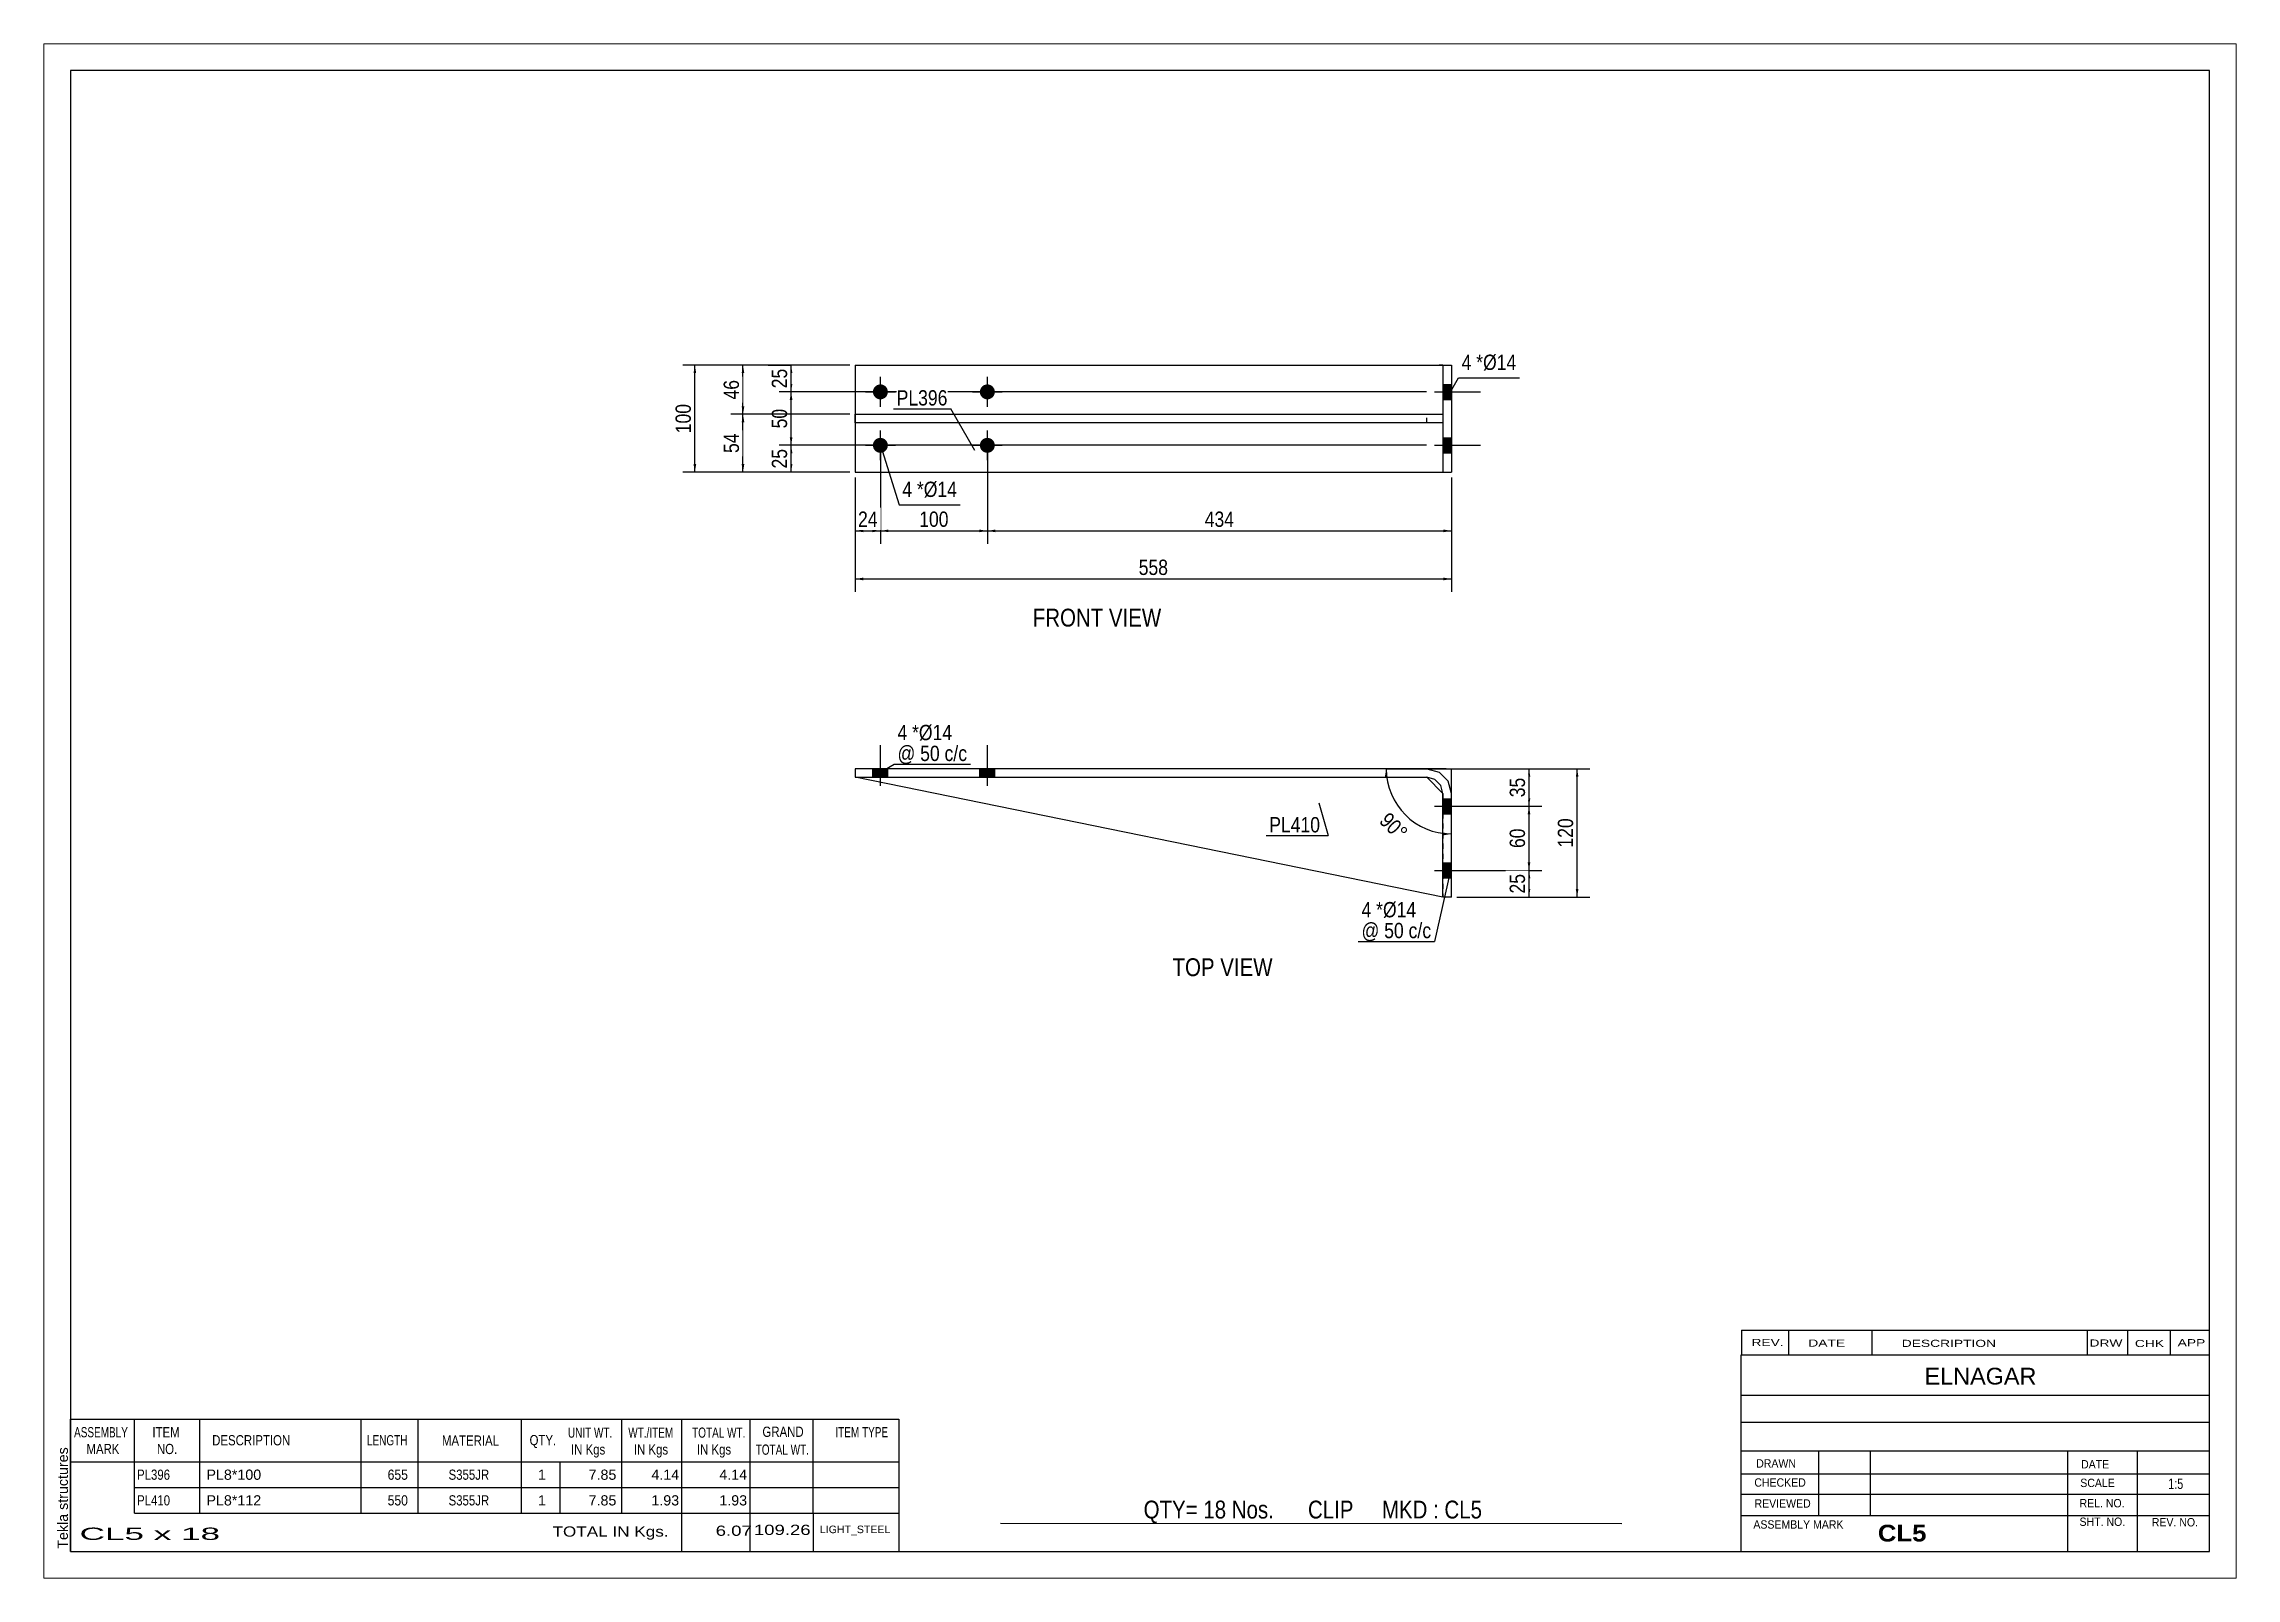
# Paper-space layout 'Layout1' of a CAD drawing. Header units: millimetres. Extents: x 0 to 410, y 0 to 287.
# The model-space entities are those that its viewports show. They can reach past a viewport. Long polylines and large blocks are cut down to what shows.
import ezdxf

# ---------------------------------------------------------------- set-up
doc = ezdxf.new("R2010")
doc.units = ezdxf.units.MM
doc.linetypes.add('DXK_LINE_DOT1', pattern=[1.8814, 0.9407, -0.9407])
doc.layers.add('Viewport layer', color=7, linetype='Continuous', plot=False)
doc.styles.add('Arial', font='ARIAL.TTF', dxfattribs={"height": 0.2})
doc.styles.add('Arial Bold', font='ARIALBD.TTF', dxfattribs={"height": 0.2})
doc.styles.add('Arial Narrow', font='ARIALN.TTF', dxfattribs={"height": 0.2})

# ---------------------------------------------------------------- blocks, each defined once
blk = doc.blocks.new('Unknown-627397231-1552')
at = {"color": 5, "linetype": 'Continuous'}
for p, q in [((405, 282), (5, 282)), ((5, 282), (5, 5)), ((405, 5), (405, 282)), ((5, 5), (405, 5))]:
    blk.add_line(p, q, dxfattribs=at)
at = {"color": 174, "linetype": 'Continuous', "style": 'Arial'}
blk.add_text('Tekla structures', height=1.9102, rotation=90, dxfattribs=at).set_placement((4.5, 5.5))
blk = doc.blocks.new('Unknown-627397231-11 - 1218')
at = {"color": 0, "linetype": 'Continuous'}
blk.add_wipeout([(209.02, 178), (209.02, 181.5), (184.95, 181.5), (184.95, 178)], dxfattribs=at)
at = {"color": 96, "linetype": 'Continuous', "style": 'Arial Narrow'}
blk.add_text('FRONT VIEW', height=3.34, dxfattribs=at).set_placement((184.95, 178))
blk = doc.blocks.new('Unknown-627397231-12 - 1240')
at = {"color": 0, "linetype": 'Continuous'}
blk.add_wipeout([(229.82, 112.61), (229.82, 116.11), (211.08, 116.11), (211.08, 112.61)], dxfattribs=at)
at = {"color": 96, "linetype": 'Continuous', "style": 'Arial Narrow'}
blk.add_text('TOP VIEW', height=3.34, dxfattribs=at).set_placement((211.08, 112.61))
blk = doc.blocks.new('Part-627397231-1234 - 1218')
at = {"color": 2, "linetype": 'Continuous'}
for p, q in [((151.75, 216.1), (151.75, 217.7)), ((151.75, 217.7), (261.65, 217.7)), ((261.65, 217.7), (261.65, 216.1)), ((261.65, 216.1), (151.75, 216.1))]:
    blk.add_line(p, q, dxfattribs=at)
at = {"color": 7, "linetype": 'DXK_LINE_DOT1'}
blk.add_line((258.65, 216.1), (258.65, 217.7), dxfattribs=at)
blk = doc.blocks.new('Part-627397231-1235 - 1218')
at = {"color": 2, "linetype": 'Continuous'}
for p, q in [((151.75, 226.9), (151.75, 206.9)), ((151.75, 226.9), (258.65, 226.9)), ((258.65, 226.9), (261.65, 226.9)), ((261.65, 226.9), (261.65, 206.9)), ((261.65, 226.9), (263.25, 226.9)), ((263.25, 226.9), (263.25, 206.9)), ((151.75, 206.9), (263.25, 206.9))]:
    blk.add_line(p, q, dxfattribs=at)
at = {"color": 7, "linetype": 'DXK_LINE_DOT1'}
blk.add_line((261.65, 226.9), (260.95, 226.9), dxfattribs=at)
blk = doc.blocks.new('Bolt-627397231-1236 - 1218')
at = {"linetype": 'Continuous'}
for points in [[(156.45, 223.3, -1), (156.45, 220.5, -1)], [(176.45, 223.3, -1), (176.45, 220.5, -1)], [(156.45, 213.3, -1), (156.45, 210.5, -1)], [(176.45, 213.3, -1), (176.45, 210.5, -1)]]:
    blk.add_hatch(color=3, dxfattribs=at).paths.add_polyline_path(points)
at = {"color": 3, "linetype": 'Continuous'}
for p, q in [((153.65, 221.9), (159.25, 221.9)), ((156.45, 219.1), (156.45, 224.7)), ((173.65, 221.9), (179.25, 221.9)), ((176.45, 219.1), (176.45, 224.7)), ((156.45, 209.1), (156.45, 214.7)), ((176.45, 209.1), (176.45, 214.7)), ((153.65, 211.9), (159.25, 211.9)), ((173.65, 211.9), (179.25, 211.9))]:
    blk.add_line(p, q, dxfattribs=at)
blk = doc.blocks.new('Bolt-627397231-1237 - 1218')
at = {"linetype": 'Continuous'}
for points in [[(261.65, 223.3), (261.65, 220.5), (263.25, 220.5), (263.25, 223.3)], [(261.65, 223.3), (261.65, 220.5), (263.25, 220.5), (263.25, 223.3)], [(261.65, 213.3), (261.65, 210.5), (263.25, 210.5), (263.25, 213.3)], [(261.65, 213.3), (261.65, 210.5), (263.25, 210.5), (263.25, 213.3)]]:
    blk.add_hatch(color=3, dxfattribs=at).paths.add_polyline_path(points)
at = {"color": 3, "linetype": 'Continuous'}
for p, q in [((260.05, 221.9), (268.65, 221.9)), ((260.05, 221.9), (268.65, 221.9)), ((261.65, 223.3), (263.25, 223.3)), ((261.65, 223.3), (263.25, 223.3)), ((261.65, 220.5), (263.25, 220.5)), ((261.65, 220.5), (263.25, 220.5)), ((261.65, 213.3), (263.25, 213.3)), ((261.65, 213.3), (263.25, 213.3)), ((260.05, 211.9), (268.65, 211.9)), ((260.05, 211.9), (268.65, 211.9)), ((261.65, 210.5), (263.25, 210.5)), ((261.65, 210.5), (263.25, 210.5))]:
    blk.add_line(p, q, dxfattribs=at)
blk = doc.blocks.new('Part-627397231-1241 - 1240')
at = {"color": 2, "linetype": 'Continuous'}
for p, q in [((261.65, 127.4), (151.75, 149.8)), ((258.65, 149.8), (261.65, 146.8))]:
    blk.add_line(p, q, dxfattribs=at)
at = {"color": 7, "linetype": 'DXK_LINE_DOT1'}
for p, q in [((151.75, 149.8), (258.65, 149.8)), ((261.65, 146.8), (261.65, 127.4))]:
    blk.add_line(p, q, dxfattribs=at)
blk = doc.blocks.new('Part-627397231-1242 - 1240')
at = {"color": 2, "linetype": 'Continuous'}
for p, q in [((258.65, 151.4), (151.75, 151.4)), ((151.75, 151.4), (151.75, 149.8)), ((151.75, 149.8), (258.65, 149.8)), ((258.65, 151.4), (260.95, 150.79)), ((260.15, 149.4), (258.65, 149.8)), ((261.25, 148.3), (260.15, 149.4)), ((260.95, 150.79), (262.63, 149.1)), ((261.65, 146.8), (261.25, 148.3)), ((263.25, 146.8), (262.63, 149.1)), ((261.65, 127.4), (261.65, 146.8)), ((263.25, 127.4), (263.25, 146.8)), ((263.25, 127.4), (261.65, 127.4))]:
    blk.add_line(p, q, dxfattribs=at)
blk = doc.blocks.new('Bolt-627397231-1243 - 1240')
at = {"linetype": 'Continuous'}
for points in [[(157.85, 151.4), (155.05, 151.4), (155.05, 149.8), (157.85, 149.8)], [(157.85, 151.4), (155.05, 151.4), (155.05, 149.8), (157.85, 149.8)], [(177.85, 151.4), (175.05, 151.4), (175.05, 149.8), (177.85, 149.8)], [(177.85, 151.4), (175.05, 151.4), (175.05, 149.8), (177.85, 149.8)]]:
    blk.add_hatch(color=3, dxfattribs=at).paths.add_polyline_path(points)
at = {"color": 3, "linetype": 'Continuous'}
for p, q in [((156.45, 148.2), (156.45, 155.8)), ((156.45, 148.2), (156.45, 155.8)), ((176.45, 148.2), (176.45, 155.8)), ((176.45, 148.2), (176.45, 155.8)), ((155.05, 149.8), (155.05, 151.4)), ((155.05, 149.8), (155.05, 151.4)), ((157.85, 149.8), (157.85, 151.4)), ((157.85, 149.8), (157.85, 151.4)), ((175.05, 149.8), (175.05, 151.4)), ((175.05, 149.8), (175.05, 151.4)), ((177.85, 149.8), (177.85, 151.4)), ((177.85, 149.8), (177.85, 151.4))]:
    blk.add_line(p, q, dxfattribs=at)
blk = doc.blocks.new('Bolt-627397231-1244 - 1240')
at = {"linetype": 'Continuous'}
for points in [[(263.25, 143), (263.25, 145.8), (261.65, 145.8), (261.65, 143)], [(263.25, 143), (263.25, 145.8), (261.65, 145.8), (261.65, 143)], [(263.25, 131), (263.25, 133.8), (261.65, 133.8), (261.65, 131)], [(263.25, 131), (263.25, 133.8), (261.65, 133.8), (261.65, 131)]]:
    blk.add_hatch(color=3, dxfattribs=at).paths.add_polyline_path(points)
at = {"color": 3, "linetype": 'Continuous'}
for p, q in [((260.05, 144.4), (268.65, 144.4)), ((260.05, 144.4), (268.65, 144.4)), ((261.65, 145.8), (263.25, 145.8)), ((261.65, 145.8), (263.25, 145.8)), ((261.65, 143), (263.25, 143)), ((261.65, 143), (263.25, 143)), ((260.05, 132.4), (268.65, 132.4)), ((260.05, 132.4), (268.65, 132.4)), ((261.65, 133.8), (263.25, 133.8)), ((261.65, 133.8), (263.25, 133.8)), ((261.65, 131), (263.25, 131)), ((261.65, 131), (263.25, 131))]:
    blk.add_line(p, q, dxfattribs=at)
blk = doc.blocks.new('StraightDimension-627397231-1249 - 1218')
at = {"linetype": 'Continuous'}
for points in [[(139.5, 225.4), (139.75, 226.9), (140, 225.4)], [(140, 223.4), (139.75, 221.9), (139.5, 223.4)]]:
    blk.add_hatch(color=7, dxfattribs=at).paths.add_polyline_path(points)
at = {"color": 7, "linetype": 'Continuous'}
for p, q in [((150.75, 226.9), (137.5, 226.9)), ((139.75, 221.9), (139.75, 226.9)), ((258.55, 221.9), (137.5, 221.9))]:
    blk.add_line(p, q, dxfattribs=at)
at = {"color": 0}
blk.add_wipeout([(139.6, 226.83), (135.4, 226.83), (135.4, 221.97), (139.6, 221.97)], dxfattribs=at)
at = {"color": 3, "style": 'Arial Narrow'}
blk.add_text('25', height=2.863, rotation=90.0002, dxfattribs=at).set_placement((139, 222.57))
blk = doc.blocks.new('StraightDimension-627397231-1250 - 1218')
at = {"linetype": 'Continuous'}
for points in [[(139.5, 220.4), (139.75, 221.9), (140, 220.4)], [(140, 213.4), (139.75, 211.9), (139.5, 213.4)]]:
    blk.add_hatch(color=7, dxfattribs=at).paths.add_polyline_path(points)
at = {"color": 7, "linetype": 'Continuous'}
for p, q in [((258.55, 221.9), (137.5, 221.9)), ((139.75, 211.9), (139.75, 221.9)), ((258.55, 211.9), (137.5, 211.9))]:
    blk.add_line(p, q, dxfattribs=at)
at = {"color": 0}
blk.add_wipeout([(139.6, 219.33), (135.4, 219.33), (135.4, 214.47), (139.6, 214.47)], dxfattribs=at)
at = {"color": 3, "style": 'Arial Narrow'}
blk.add_text('50', height=2.863, rotation=90.0002, dxfattribs=at).set_placement((139, 215.07))
blk = doc.blocks.new('StraightDimension-627397231-1251 - 1218')
at = {"linetype": 'Continuous'}
for points in [[(139.5, 210.4), (139.75, 211.9), (140, 210.4)], [(140, 208.4), (139.75, 206.9), (139.5, 208.4)]]:
    blk.add_hatch(color=7, dxfattribs=at).paths.add_polyline_path(points)
at = {"color": 7, "linetype": 'Continuous'}
for p, q in [((258.55, 211.9), (137.5, 211.9)), ((139.75, 206.9), (139.75, 211.9)), ((150.75, 206.9), (137.5, 206.9))]:
    blk.add_line(p, q, dxfattribs=at)
at = {"color": 0}
blk.add_wipeout([(139.6, 211.83), (135.4, 211.83), (135.4, 206.97), (139.6, 206.97)], dxfattribs=at)
at = {"color": 3, "style": 'Arial Narrow'}
blk.add_text('25', height=2.863, rotation=90.0002, dxfattribs=at).set_placement((139, 207.57))
blk = doc.blocks.new('StraightDimension-627397231-1264 - 1218')
at = {"linetype": 'Continuous'}
for points in [[(130.5, 225.4), (130.75, 226.9), (131, 225.4)], [(131, 219.2), (130.75, 217.7), (130.5, 219.2)]]:
    blk.add_hatch(color=7, dxfattribs=at).paths.add_polyline_path(points)
at = {"color": 7, "linetype": 'Continuous'}
for p, q in [((150.75, 226.9), (128.5, 226.9)), ((130.75, 217.7), (130.75, 226.9)), ((150.75, 217.7), (128.5, 217.7))]:
    blk.add_line(p, q, dxfattribs=at)
at = {"color": 0}
blk.add_wipeout([(130.6, 224.73), (126.4, 224.73), (126.4, 219.87), (130.6, 219.87)], dxfattribs=at)
at = {"color": 3, "style": 'Arial Narrow'}
blk.add_text('46', height=2.863, rotation=90.0002, dxfattribs=at).set_placement((130, 220.47))
blk = doc.blocks.new('StraightDimension-627397231-1265 - 1218')
at = {"linetype": 'Continuous'}
for points in [[(130.5, 216.2), (130.75, 217.7), (131, 216.2)], [(131, 208.4), (130.75, 206.9), (130.5, 208.4)]]:
    blk.add_hatch(color=7, dxfattribs=at).paths.add_polyline_path(points)
at = {"color": 7, "linetype": 'Continuous'}
for p, q in [((150.75, 217.7), (128.5, 217.7)), ((130.75, 206.9), (130.75, 217.7)), ((150.75, 206.9), (128.5, 206.9))]:
    blk.add_line(p, q, dxfattribs=at)
at = {"color": 0}
blk.add_wipeout([(130.6, 214.73), (126.4, 214.73), (126.4, 209.87), (130.6, 209.87)], dxfattribs=at)
at = {"color": 3, "style": 'Arial Narrow'}
blk.add_text('54', height=2.863, rotation=90.0002, dxfattribs=at).set_placement((130, 210.47))
blk = doc.blocks.new('StraightDimension-627397231-1272 - 1218')
at = {"linetype": 'Continuous'}
for points in [[(121.5, 225.4), (121.75, 226.9), (122, 225.4)], [(122, 208.4), (121.75, 206.9), (121.5, 208.4)]]:
    blk.add_hatch(color=7, dxfattribs=at).paths.add_polyline_path(points)
at = {"color": 7, "linetype": 'Continuous'}
for p, q in [((150.75, 226.9), (119.5, 226.9)), ((121.75, 206.9), (121.75, 226.9)), ((150.75, 206.9), (119.5, 206.9))]:
    blk.add_line(p, q, dxfattribs=at)
at = {"color": 0}
blk.add_wipeout([(121.6, 220.24), (117.4, 220.24), (117.4, 213.56), (121.6, 213.56)], dxfattribs=at)
at = {"color": 3, "style": 'Arial Narrow'}
blk.add_text('100', height=2.863, rotation=90.0002, dxfattribs=at).set_placement((121, 214.16))
blk = doc.blocks.new('StraightDimension-627397231-1276 - 1218')
at = {"linetype": 'Continuous'}
for points in [[(177.95, 195.65), (176.45, 195.9), (177.95, 196.15)], [(261.75, 196.15), (263.25, 195.9), (261.75, 195.65)]]:
    blk.add_hatch(color=7, dxfattribs=at).paths.add_polyline_path(points)
at = {"color": 7, "linetype": 'Continuous'}
for p, q in [((176.45, 210.9), (176.45, 193.5)), ((263.25, 205.9), (263.25, 193.5)), ((176.45, 195.9), (263.25, 195.9))]:
    blk.add_line(p, q, dxfattribs=at)
at = {"color": 0}
blk.add_wipeout([(223.19, 196.05), (223.19, 200.25), (216.51, 200.25), (216.51, 196.05)], dxfattribs=at)
at = {"color": 3, "style": 'Arial Narrow'}
blk.add_text('434', height=2.863, dxfattribs=at).set_placement((217.11, 196.65))
blk = doc.blocks.new('StraightDimension-627397231-1277 - 1218')
at = {"linetype": 'Continuous'}
for points in [[(157.95, 195.65), (156.45, 195.9), (157.95, 196.15)], [(174.95, 196.15), (176.45, 195.9), (174.95, 195.65)]]:
    blk.add_hatch(color=7, dxfattribs=at).paths.add_polyline_path(points)
at = {"color": 7, "linetype": 'Continuous'}
for p, q in [((156.45, 210.9), (156.45, 193.5)), ((176.45, 210.9), (176.45, 193.5)), ((156.45, 195.9), (176.45, 195.9))]:
    blk.add_line(p, q, dxfattribs=at)
at = {"color": 0}
blk.add_wipeout([(169.79, 196.05), (169.79, 200.25), (163.11, 200.25), (163.11, 196.05)], dxfattribs=at)
at = {"color": 3, "style": 'Arial Narrow'}
blk.add_text('100', height=2.863, dxfattribs=at).set_placement((163.71, 196.65))
blk = doc.blocks.new('StraightDimension-627397231-1278 - 1218')
at = {"linetype": 'Continuous'}
for points in [[(153.25, 195.65), (151.75, 195.9), (153.25, 196.15)], [(154.95, 196.15), (156.45, 195.9), (154.95, 195.65)]]:
    blk.add_hatch(color=7, dxfattribs=at).paths.add_polyline_path(points)
at = {"color": 7, "linetype": 'Continuous'}
for p, q in [((156.45, 210.9), (156.45, 193.5)), ((151.75, 205.9), (151.75, 193.5)), ((151.75, 195.9), (156.45, 195.9))]:
    blk.add_line(p, q, dxfattribs=at)
at = {"color": 0}
blk.add_wipeout([(156.53, 196.05), (156.53, 200.25), (151.67, 200.25), (151.67, 196.05)], dxfattribs=at)
at = {"color": 3, "style": 'Arial Narrow'}
blk.add_text('24', height=2.863, dxfattribs=at).set_placement((152.27, 196.65))
blk = doc.blocks.new('StraightDimension-627397231-1288 - 1218')
at = {"linetype": 'Continuous'}
for points in [[(153.25, 186.65), (151.75, 186.9), (153.25, 187.15)], [(261.75, 187.15), (263.25, 186.9), (261.75, 186.65)]]:
    blk.add_hatch(color=7, dxfattribs=at).paths.add_polyline_path(points)
at = {"color": 7, "linetype": 'Continuous'}
for p, q in [((151.75, 205.9), (151.75, 184.5)), ((263.25, 205.9), (263.25, 184.5)), ((151.75, 186.9), (263.25, 186.9))]:
    blk.add_line(p, q, dxfattribs=at)
at = {"color": 0}
blk.add_wipeout([(210.84, 187.05), (210.84, 191.25), (204.16, 191.25), (204.16, 187.05)], dxfattribs=at)
at = {"color": 3, "style": 'Arial Narrow'}
blk.add_text('558', height=2.863, dxfattribs=at).set_placement((204.76, 187.65))
blk = doc.blocks.new('AngleDimension-627397231-1582 - 1240')
at = {"linetype": 'Continuous'}
for points in [[(250.8, 149.9), (251.05, 151.4), (251.3, 149.9)], [(261.75, 139.45), (263.25, 139.2), (261.75, 138.95)]]:
    blk.add_hatch(color=7, dxfattribs=at).paths.add_polyline_path(points)
at = {"color": 7, "linetype": 'Continuous'}
for p, q in [((262.25, 151.4), (251.05, 151.4)), ((251.05, 151.4), (263.25, 151.4)), ((263.25, 139.2), (263.25, 151.4))]:
    blk.add_line(p, q, dxfattribs=at)
blk.add_arc((263.25, 151.4), 12.2, 180, 270, dxfattribs=at)
at = {"color": 0}
blk.add_wipeout([(253.3, 136.89), (256.27, 139.86), (251.7, 144.42), (248.73, 141.45)], dxfattribs=at)
at = {"color": 3, "style": 'Arial Narrow'}
blk.add_text('90°', height=2.863, rotation=-45.0001, dxfattribs=at).set_placement((249.58, 141.45))
blk = doc.blocks.new('StraightDimension-627397231-1292 - 1240')
at = {"linetype": 'Continuous'}
for points in [[(277.5, 149.9), (277.75, 151.4), (278, 149.9)], [(278, 145.9), (277.75, 144.4), (277.5, 145.9)]]:
    blk.add_hatch(color=7, dxfattribs=at).paths.add_polyline_path(points)
at = {"color": 7, "linetype": 'Continuous'}
for p, q in [((259.65, 151.4), (280.15, 151.4)), ((277.75, 144.4), (277.75, 151.4)), ((267.55, 144.4), (280.15, 144.4))]:
    blk.add_line(p, q, dxfattribs=at)
at = {"color": 0}
blk.add_wipeout([(277.6, 150.33), (273.4, 150.33), (273.4, 145.47), (277.6, 145.47)], dxfattribs=at)
at = {"color": 3, "style": 'Arial Narrow'}
blk.add_text('35', height=2.863, rotation=90.0002, dxfattribs=at).set_placement((277, 146.07))
blk = doc.blocks.new('StraightDimension-627397231-1293 - 1240')
at = {"linetype": 'Continuous'}
for points in [[(277.5, 142.9), (277.75, 144.4), (278, 142.9)], [(278, 133.9), (277.75, 132.4), (277.5, 133.9)]]:
    blk.add_hatch(color=7, dxfattribs=at).paths.add_polyline_path(points)
at = {"color": 7, "linetype": 'Continuous'}
for p, q in [((267.55, 144.4), (280.15, 144.4)), ((277.75, 132.4), (277.75, 144.4)), ((267.55, 132.4), (280.15, 132.4))]:
    blk.add_line(p, q, dxfattribs=at)
at = {"color": 0}
blk.add_wipeout([(277.6, 140.83), (273.4, 140.83), (273.4, 135.97), (277.6, 135.97)], dxfattribs=at)
at = {"color": 3, "style": 'Arial Narrow'}
blk.add_text('60', height=2.863, rotation=90.0002, dxfattribs=at).set_placement((277, 136.57))
blk = doc.blocks.new('StraightDimension-627397231-1294 - 1240')
at = {"linetype": 'Continuous'}
for points in [[(277.5, 130.9), (277.75, 132.4), (278, 130.9)], [(278, 128.9), (277.75, 127.4), (277.5, 128.9)]]:
    blk.add_hatch(color=7, dxfattribs=at).paths.add_polyline_path(points)
at = {"color": 7, "linetype": 'Continuous'}
for p, q in [((267.55, 132.4), (280.15, 132.4)), ((277.75, 127.4), (277.75, 132.4)), ((264.25, 127.4), (280.15, 127.4))]:
    blk.add_line(p, q, dxfattribs=at)
at = {"color": 0}
blk.add_wipeout([(277.6, 132.33), (273.4, 132.33), (273.4, 127.47), (277.6, 127.47)], dxfattribs=at)
at = {"color": 3, "style": 'Arial Narrow'}
blk.add_text('25', height=2.863, rotation=90.0002, dxfattribs=at).set_placement((277, 128.07))
blk = doc.blocks.new('StraightDimension-627397231-1306 - 1240')
at = {"linetype": 'Continuous'}
for points in [[(286.5, 149.9), (286.75, 151.4), (287, 149.9)], [(287, 128.9), (286.75, 127.4), (286.5, 128.9)]]:
    blk.add_hatch(color=7, dxfattribs=at).paths.add_polyline_path(points)
at = {"color": 7, "linetype": 'Continuous'}
for p, q in [((259.65, 151.4), (289.15, 151.4)), ((286.75, 127.4), (286.75, 151.4)), ((264.25, 127.4), (289.15, 127.4))]:
    blk.add_line(p, q, dxfattribs=at)
at = {"color": 0}
blk.add_wipeout([(286.6, 142.74), (282.4, 142.74), (282.4, 136.06), (286.6, 136.06)], dxfattribs=at)
at = {"color": 3, "style": 'Arial Narrow'}
blk.add_text('120', height=2.863, rotation=90.0002, dxfattribs=at).set_placement((286, 136.66))
blk = doc.blocks.new('CBS_BOM-627397231-1724')
at = {"color": 7, "linetype": 'Continuous'}
for p, q in [((4.97, 21.77), (4.97, 29.77)), ((4.97, 29.77), (159.89, 29.77)), ((16.97, 21.77), (16.97, 29.77)), ((29.16, 21.77), (29.16, 29.77)), ((59.32, 21.77), (59.32, 29.77)), ((70, 21.77), (70, 29.77)), ((89.32, 21.77), (89.32, 29.77)), ((108.12, 21.77), (108.12, 29.77)), ((119.33, 21.77), (119.33, 29.77)), ((132.12, 21.77), (132.12, 29.77)), ((143.87, 21.77), (143.87, 29.77)), ((159.89, 29.76), (159.89, 21.78)), ((4.97, 21.77), (159.89, 21.77)), ((4.97, 16.97), (4.97, 21.77)), ((16.97, 16.97), (16.97, 21.77)), ((29.16, 16.97), (29.16, 21.77)), ((59.32, 16.97), (59.32, 21.77)), ((70, 16.97), (70, 21.77)), ((89.32, 16.97), (89.32, 21.77)), ((96.58, 16.97), (96.58, 21.77)), ((108.12, 16.97), (108.12, 21.77)), ((119.33, 16.97), (119.33, 21.77)), ((132.12, 16.97), (132.12, 21.77)), ((143.89, 16.97), (143.89, 21.77)), ((159.89, 21.76), (159.89, 16.97)), ((4.97, 12.17), (4.97, 16.97)), ((16.97, 16.97), (159.89, 16.97)), ((16.97, 12.17), (16.97, 16.97)), ((29.16, 12.17), (29.16, 16.97)), ((59.32, 12.17), (59.32, 16.97)), ((70, 12.17), (70, 16.97)), ((89.32, 12.17), (89.32, 16.97)), ((96.58, 12.17), (96.58, 16.97)), ((108.12, 12.17), (108.12, 16.97)), ((119.33, 12.17), (119.33, 16.97)), ((132.12, 12.17), (132.12, 16.97)), ((143.89, 12.17), (143.89, 16.97)), ((159.89, 16.96), (159.89, 12.17)), ((4.97, 4.97), (4.97, 12.15)), ((16.97, 12.17), (159.89, 12.17)), ((119.33, 4.97), (119.33, 12.15)), ((132.12, 4.97), (132.12, 12.15)), ((143.93, 4.97), (143.93, 12.15)), ((159.89, 12.17), (159.89, 4.97)), ((4.97, 4.97), (159.89, 4.97))]:
    blk.add_line(p, q, dxfattribs=at)
at = {"color": 3, "linetype": 'Continuous', "style": 'Arial'}
for s, height, width, p in [('ASSEMBLY', 1.91, 0.7, (5.65, 26.34)), ('MARK', 1.91, 0.8, (7.97, 23.21)), ('ITEM', 1.91, 0.8, (20.3, 26.34)), ('NO.', 1.91, 0.8, (21.15, 23.21)), ('DESCRIPTION', 1.9102, 0.8, (31.48, 24.84)), ('LENGTH', 1.91, 0.7, (60.43, 24.84)), ('MATERIAL', 1.91, 0.8, (74.45, 24.79)), ('QTY.', 1.91, 0.8, (90.84, 24.87)), ('UNIT WT.', 1.91, 0.7, (98.01, 26.27)), ('IN Kgs', 1.91, 0.8, (98.59, 23.13)), ('WT./ITEM', 1.91, 0.7, (109.3, 26.27)), ('IN Kgs', 1.91, 0.8, (110.34, 23.13)), ('TOTAL WT.', 1.91, 0.7, (121.24, 26.27)), ('IN Kgs', 1.91, 0.8, (122.13, 23.13)), ('TOTAL WT.', 1.91, 0.7, (133.13, 23.09)), ('GRAND', 1.91, 0.8, (134.39, 26.43)), ('ITEM TYPE', 1.91, 0.7, (148.03, 26.35))]:
    blk.add_text(s, height=height, dxfattribs=dict(at, width=width)).set_placement(p)
at = {"color": 7, "linetype": 'Continuous', "style": 'Arial'}
for s, width, p in [('PL396', 0.8, (17.43, 18.4)), ('655', 0.85, (64.3, 18.4)), ('S355JR', 0.8, (75.69, 18.4)), ('PL410', 0.8, (17.43, 13.6)), ('550', 0.85, (64.3, 13.6)), ('S355JR', 0.8, (75.69, 13.6))]:
    blk.add_text(s, height=1.91, dxfattribs=dict(at, width=width)).set_placement(p)
for s, p in [('PL8*100', (30.41, 18.4)), ('1', (92.41, 18.4)), ('7.85', (101.88, 18.4)), ('4.14', (113.62, 18.4)), ('4.14', (126.33, 18.4)), ('PL8*112', (30.41, 13.6)), ('1', (92.41, 13.6)), ('7.85', (101.88, 13.6)), ('1.93', (113.62, 13.6)), ('1.93', (126.33, 13.6))]:
    blk.add_text(s, height=1.91, dxfattribs=at).set_placement(p)
at = {"color": 6, "linetype": 'Continuous', "style": 'Arial'}
for s, height, width, p in [('CL5 x 18', 2.292, 2.05, (6.69, 7.16)), ('TOTAL IN Kgs.', 1.9102, 1.2, (95.13, 7.77)), ('6.07', 1.91, 1.3, (125.65, 7.92)), ('109.26', 1.91, 1.3, (132.79, 8.08))]:
    blk.add_text(s, height=height, dxfattribs=dict(at, width=width)).set_placement(p)
blk.add_text('LIGHT_STEEL', height=1.4135, dxfattribs=at).set_placement((145.14, 8.42))
blk = doc.blocks.new('CBS_CALLOFF-627397231-1725')
at = {"color": 7, "linetype": 'Continuous'}
blk.add_line((178.88, 10.27), (295.11, 10.25), dxfattribs=at)
at = {"color": 3, "linetype": 'Continuous', "style": 'Arial Narrow'}
blk.add_text('QTY= 18 Nos.      CLIP     MKD : CL5', height=3.3405, dxfattribs=at).set_placement((205.68, 11.16))
blk = doc.blocks.new('CBS_NAME_BLOG-627397231-1726')
at = {"color": 7, "linetype": 'Continuous'}
for p, q in [((317.41, 41.75), (404.93, 41.75)), ((317.41, 5.04), (317.41, 41.75)), ((317.41, 34.21), (404.93, 34.21)), ((317.48, 29.16), (405, 29.16)), ((317.41, 23.79), (404.93, 23.79)), ((331.93, 11.68), (331.93, 23.78)), ((341.62, 11.71), (341.62, 23.78)), ((378.53, 5.04), (378.53, 23.77)), ((391.58, 5.04), (391.58, 23.78)), ((317.42, 19.49), (405, 19.51)), ((317.41, 15.74), (404.93, 15.74)), ((317.41, 11.7), (404.93, 11.7)), ((317.41, 5), (405, 5))]:
    blk.add_line(p, q, dxfattribs=at)
at = {"color": 3, "linetype": 'Continuous', "style": 'Arial'}
blk.add_text('ELNAGAR', height=3.133, dxfattribs=at).set_placement((351.73, 36.22))
at = {"color": 3, "linetype": 'Continuous'}
for s, height, style, width, p in [('DRAWN', 1.566, 'Arial', 0.9, (320.24, 20.68)), ('DATE', 1.566, 'Arial', 0.9, (381, 20.52)), ('CHECKED', 1.566, 'Arial', 0.9, (319.89, 17.11)), ('SCALE', 1.566, 'Arial', 0.9, (380.85, 17.04)), ('1:5', 1.957, 'Arial Narrow', 0.9, (397.3, 16.68)), ('REVIEWED', 1.566, 'Arial', 0.9, (319.93, 13.19)), ('REL. NO.', 1.566, 'Arial', 0.9, (380.71, 13.24)), ('ASSEMBLY MARK', 1.5663, 'Arial', 0.9, (319.71, 9.26)), ('CL5', 3.131, 'Arial Bold', 1.1, (342.99, 6.86)), ('SHT. NO.', 1.566, 'Arial', 0.9, (380.71, 9.77)), ('REV. NO.', 1.566, 'Arial', 0.9, (394.23, 9.68))]:
    blk.add_text(s, height=height, dxfattribs=dict(at, style=style, width=width)).set_placement(p)
blk = doc.blocks.new('CBS_REVISION-627397231-1727')
at = {"color": 7, "linetype": 'Continuous'}
for p, q in [((317.49, 46.38), (404.99, 46.38)), ((317.49, 46.38), (317.49, 41.75)), ((326.29, 46.38), (326.29, 41.75)), ((341.88, 46.38), (341.88, 41.81)), ((382.14, 46.38), (382.14, 41.75)), ((389.68, 46.38), (389.68, 41.75)), ((397.63, 46.38), (397.63, 41.75)), ((317.49, 41.75), (404.99, 41.75))]:
    blk.add_line(p, q, dxfattribs=at)
at = {"color": 7, "style": 'Arial Narrow', "width": 1.7}
for s, height, p in [('REV.', 1.326, (319.35, 43.43)), ('DATE', 1.326, (329.98, 43.31)), ('DESCRIPTION', 1.3257, (347.46, 43.26)), ('DRW', 1.326, (382.57, 43.32)), ('CHK', 1.326, (391.06, 43.23)), ('APP', 1.326, (399.06, 43.38))]:
    blk.add_text(s, height=height, dxfattribs=at).set_placement(p)
blk = doc.blocks.new('Mark-627397231-1312 - 1218')
at = {"color": 0}
blk.add_wipeout([(169.01, 219.35), (169.01, 222.35), (159.5, 222.35), (159.5, 219.35)], dxfattribs=at)
blk.add_wipeout([(169.01, 219.35), (169.01, 222.35), (159.5, 222.35), (159.5, 219.35)], dxfattribs=at)
at = {"color": 7, "linetype": 'Continuous'}
for p in [(158.9, 218.75), (174.11, 210.96)]:
    blk.add_line(p, (169.61, 218.75), dxfattribs=at)
at = {"color": 3, "style": 'Arial Narrow'}
blk.add_text('PL396', height=2.863, dxfattribs=at).set_placement((159.5, 219.35))
blk = doc.blocks.new('Mark-627397231-1317 - 1218')
at = {"color": 0}
blk.add_wipeout([(162.38, 202.24), (162.38, 205.24), (160.55, 205.24), (160.55, 202.24)], dxfattribs=at)
blk.add_wipeout([(162.38, 202.24), (162.38, 205.24), (160.55, 205.24), (160.55, 202.24)], dxfattribs=at)
at = {"color": 7, "linetype": 'Continuous'}
blk.add_line((156.45, 211.9), (159.95, 200.74), dxfattribs=at)
at = {"color": 0}
blk.add_wipeout([(164.56, 202.24), (164.56, 205.24), (163.28, 205.24), (163.28, 202.24)], dxfattribs=at)
blk.add_wipeout([(164.56, 202.24), (164.56, 205.24), (163.28, 205.24), (163.28, 202.24)], dxfattribs=at)
at = {"color": 3, "style": 'Arial Narrow'}
blk.add_text('4', height=2.86, dxfattribs=at).set_placement((160.55, 202.24))
at = {"color": 0}
blk.add_wipeout([(170.77, 202.24), (170.77, 205.24), (164.56, 205.24), (164.56, 202.24)], dxfattribs=at)
blk.add_wipeout([(170.77, 202.24), (170.77, 205.24), (164.56, 205.24), (164.56, 202.24)], dxfattribs=at)
at = {"color": 7, "linetype": 'Continuous'}
blk.add_line((159.95, 200.74), (171.37, 200.74), dxfattribs=at)
at = {"color": 3, "style": 'Arial Narrow'}
for s, height, p in [('*', 2.86, (163.28, 202.24)), ('Ø14', 2.863, (164.56, 202.24))]:
    blk.add_text(s, height=height, dxfattribs=at).set_placement(p)
blk = doc.blocks.new('Mark-627397231-1318 - 1218')
at = {"color": 0}
blk.add_wipeout([(266.98, 226), (266.98, 229), (265.15, 229), (265.15, 226)], dxfattribs=at)
blk.add_wipeout([(266.98, 226), (266.98, 229), (265.15, 229), (265.15, 226)], dxfattribs=at)
at = {"color": 7, "linetype": 'Continuous'}
blk.add_line((263.05, 221.9), (264.55, 224.5), dxfattribs=at)
at = {"color": 0}
blk.add_wipeout([(269.16, 226), (269.16, 229), (267.88, 229), (267.88, 226)], dxfattribs=at)
blk.add_wipeout([(269.16, 226), (269.16, 229), (267.88, 229), (267.88, 226)], dxfattribs=at)
at = {"color": 3, "style": 'Arial Narrow'}
blk.add_text('4', height=2.86, dxfattribs=at).set_placement((265.15, 226))
at = {"color": 0}
blk.add_wipeout([(275.37, 226), (275.37, 229), (269.16, 229), (269.16, 226)], dxfattribs=at)
blk.add_wipeout([(275.37, 226), (275.37, 229), (269.16, 229), (269.16, 226)], dxfattribs=at)
at = {"color": 7, "linetype": 'Continuous'}
blk.add_line((264.55, 224.5), (275.97, 224.5), dxfattribs=at)
at = {"color": 3, "style": 'Arial Narrow'}
for s, height, p in [('*', 2.86, (267.88, 226)), ('Ø14', 2.863, (269.16, 226))]:
    blk.add_text(s, height=height, dxfattribs=at).set_placement(p)
blk = doc.blocks.new('Mark-627397231-1315 - 1240')
at = {"color": 0}
blk.add_wipeout([(161.48, 156.75), (161.48, 159.75), (159.65, 159.75), (159.65, 156.75)], dxfattribs=at)
blk.add_wipeout([(161.48, 156.75), (161.48, 159.75), (159.65, 159.75), (159.65, 156.75)], dxfattribs=at)
blk.add_wipeout([(163.65, 156.75), (163.65, 159.75), (162.38, 159.75), (162.38, 156.75)], dxfattribs=at)
blk.add_wipeout([(163.65, 156.75), (163.65, 159.75), (162.38, 159.75), (162.38, 156.75)], dxfattribs=at)
blk.add_wipeout([(169.87, 156.75), (169.87, 159.75), (163.65, 159.75), (163.65, 156.75)], dxfattribs=at)
blk.add_wipeout([(169.87, 156.75), (169.87, 159.75), (163.65, 159.75), (163.65, 156.75)], dxfattribs=at)
at = {"color": 3, "style": 'Arial Narrow'}
blk.add_text('*', height=2.86, dxfattribs=at).set_placement((162.38, 156.75))
at = {"color": 0}
blk.add_wipeout([(172.67, 152.85), (172.67, 155.85), (159.65, 155.85), (159.65, 152.85)], dxfattribs=at)
blk.add_wipeout([(172.67, 152.85), (172.67, 155.85), (159.65, 155.85), (159.65, 152.85)], dxfattribs=at)
at = {"color": 7, "linetype": 'Continuous'}
for p, q in [((156.45, 150.75), (159.05, 152.25)), ((159.05, 152.25), (173.27, 152.25))]:
    blk.add_line(p, q, dxfattribs=at)
at = {"color": 3, "style": 'Arial Narrow'}
for s, height, p in [('4', 2.86, (159.65, 156.75)), ('@ 50 c/', 2.863, (159.65, 152.85)), ('Ø14', 2.863, (163.65, 156.75)), ('c', 2.86, (171.02, 152.85))]:
    blk.add_text(s, height=height, dxfattribs=at).set_placement(p)
blk = doc.blocks.new('Mark-627397231-1309 - 1240')
at = {"color": 0}
blk.add_wipeout([(238.68, 139.5), (238.68, 142.5), (229.18, 142.5), (229.18, 139.5)], dxfattribs=at)
blk.add_wipeout([(238.68, 139.5), (238.68, 142.5), (229.18, 142.5), (229.18, 139.5)], dxfattribs=at)
at = {"color": 7, "linetype": 'Continuous'}
for p in [(238.45, 145.03), (228.58, 138.9)]:
    blk.add_line(p, (240.18, 138.9), dxfattribs=at)
at = {"color": 3, "style": 'Arial Narrow'}
blk.add_text('PL410', height=2.863, dxfattribs=at).set_placement((229.18, 139.5))
blk = doc.blocks.new('Mark-627397231-1316 - 1240')
at = {"color": 0}
blk.add_wipeout([(248.26, 123.61), (248.26, 126.61), (246.43, 126.61), (246.43, 123.61)], dxfattribs=at)
blk.add_wipeout([(248.26, 123.61), (248.26, 126.61), (246.43, 126.61), (246.43, 123.61)], dxfattribs=at)
blk.add_wipeout([(250.44, 123.61), (250.44, 126.61), (249.16, 126.61), (249.16, 123.61)], dxfattribs=at)
blk.add_wipeout([(250.44, 123.61), (250.44, 126.61), (249.16, 126.61), (249.16, 123.61)], dxfattribs=at)
blk.add_wipeout([(256.65, 123.61), (256.65, 126.61), (250.44, 126.61), (250.44, 123.61)], dxfattribs=at)
blk.add_wipeout([(256.65, 123.61), (256.65, 126.61), (250.44, 126.61), (250.44, 123.61)], dxfattribs=at)
at = {"color": 3, "style": 'Arial Narrow'}
blk.add_text('*', height=2.86, dxfattribs=at).set_placement((249.16, 123.61))
at = {"color": 0}
blk.add_wipeout([(259.45, 119.71), (259.45, 122.71), (246.43, 122.71), (246.43, 119.71)], dxfattribs=at)
blk.add_wipeout([(259.45, 119.71), (259.45, 122.71), (246.43, 122.71), (246.43, 119.71)], dxfattribs=at)
at = {"color": 7, "linetype": 'Continuous'}
for p in [(263.05, 132.4), (245.83, 119.11)]:
    blk.add_line(p, (260.05, 119.11), dxfattribs=at)
at = {"color": 3, "style": 'Arial Narrow'}
for s, height, p in [('4', 2.86, (246.43, 123.61)), ('Ø14', 2.863, (250.44, 123.61)), ('@ 50 c/', 2.863, (246.43, 119.71)), ('c', 2.86, (257.81, 119.71))]:
    blk.add_text(s, height=height, dxfattribs=at).set_placement(p)

msp = doc.modelspace()

# ---------------------------------------------------------------- block references
for name in ['Unknown-627397231-1552', 'Part-627397231-1235 - 1218', 'Bolt-627397231-1236 - 1218', 'Bolt-627397231-1237 - 1218', 'Part-627397231-1234 - 1218', 'Bolt-627397231-1243 - 1240', 'Part-627397231-1242 - 1240', 'Part-627397231-1241 - 1240', 'Bolt-627397231-1244 - 1240', 'CBS_REVISION-627397231-1727', 'CBS_NAME_BLOG-627397231-1726', 'CBS_BOM-627397231-1724', 'CBS_CALLOFF-627397231-1725']:
    msp.add_blockref(name, (0, 0))

# ---------------------------------------------------------------- next in the draw order: block references
for name in ['StraightDimension-627397231-1249 - 1218', 'Mark-627397231-1318 - 1218', 'Unknown-627397231-11 - 1218', 'Mark-627397231-1315 - 1240', 'AngleDimension-627397231-1582 - 1240', 'Mark-627397231-1309 - 1240', 'Unknown-627397231-12 - 1240']:
    msp.add_blockref(name, (0, 0))

# ---------------------------------------------------------------- next in the draw order: block references
for name in ['StraightDimension-627397231-1250 - 1218', 'StraightDimension-627397231-1292 - 1240']:
    msp.add_blockref(name, (0, 0))

# ---------------------------------------------------------------- next in the draw order: block references
for name in ['StraightDimension-627397231-1264 - 1218', 'StraightDimension-627397231-1251 - 1218', 'StraightDimension-627397231-1293 - 1240']:
    msp.add_blockref(name, (0, 0))

# ---------------------------------------------------------------- next in the draw order: block references
for name in ['StraightDimension-627397231-1265 - 1218', 'StraightDimension-627397231-1276 - 1218', 'StraightDimension-627397231-1294 - 1240']:
    msp.add_blockref(name, (0, 0))

# ---------------------------------------------------------------- next in the draw order: block references
for name in ['StraightDimension-627397231-1272 - 1218', 'StraightDimension-627397231-1277 - 1218', 'StraightDimension-627397231-1306 - 1240']:
    msp.add_blockref(name, (0, 0))

# ---------------------------------------------------------------- next in the draw order: block references
for name in ['Mark-627397231-1312 - 1218', 'StraightDimension-627397231-1278 - 1218', 'Mark-627397231-1316 - 1240']:
    msp.add_blockref(name, (0, 0))

# ---------------------------------------------------------------- next in the draw order: block references
msp.add_blockref('StraightDimension-627397231-1288 - 1218', (0, 0))

# ---------------------------------------------------------------- next in the draw order: block references
msp.add_blockref('Mark-627397231-1317 - 1218', (0, 0))

psp = doc.layouts.get("Layout1")

# ---------------------------------------------------------------- viewports
at = {"layer": 'Viewport layer', "view_target_point": (205, 143.5)}
psp.add_viewport(center=(205, 143.5), size=(410, 287), view_center_point=(0, 0), view_height=287, dxfattribs=at)

doc.saveas('drawing.dxf')
